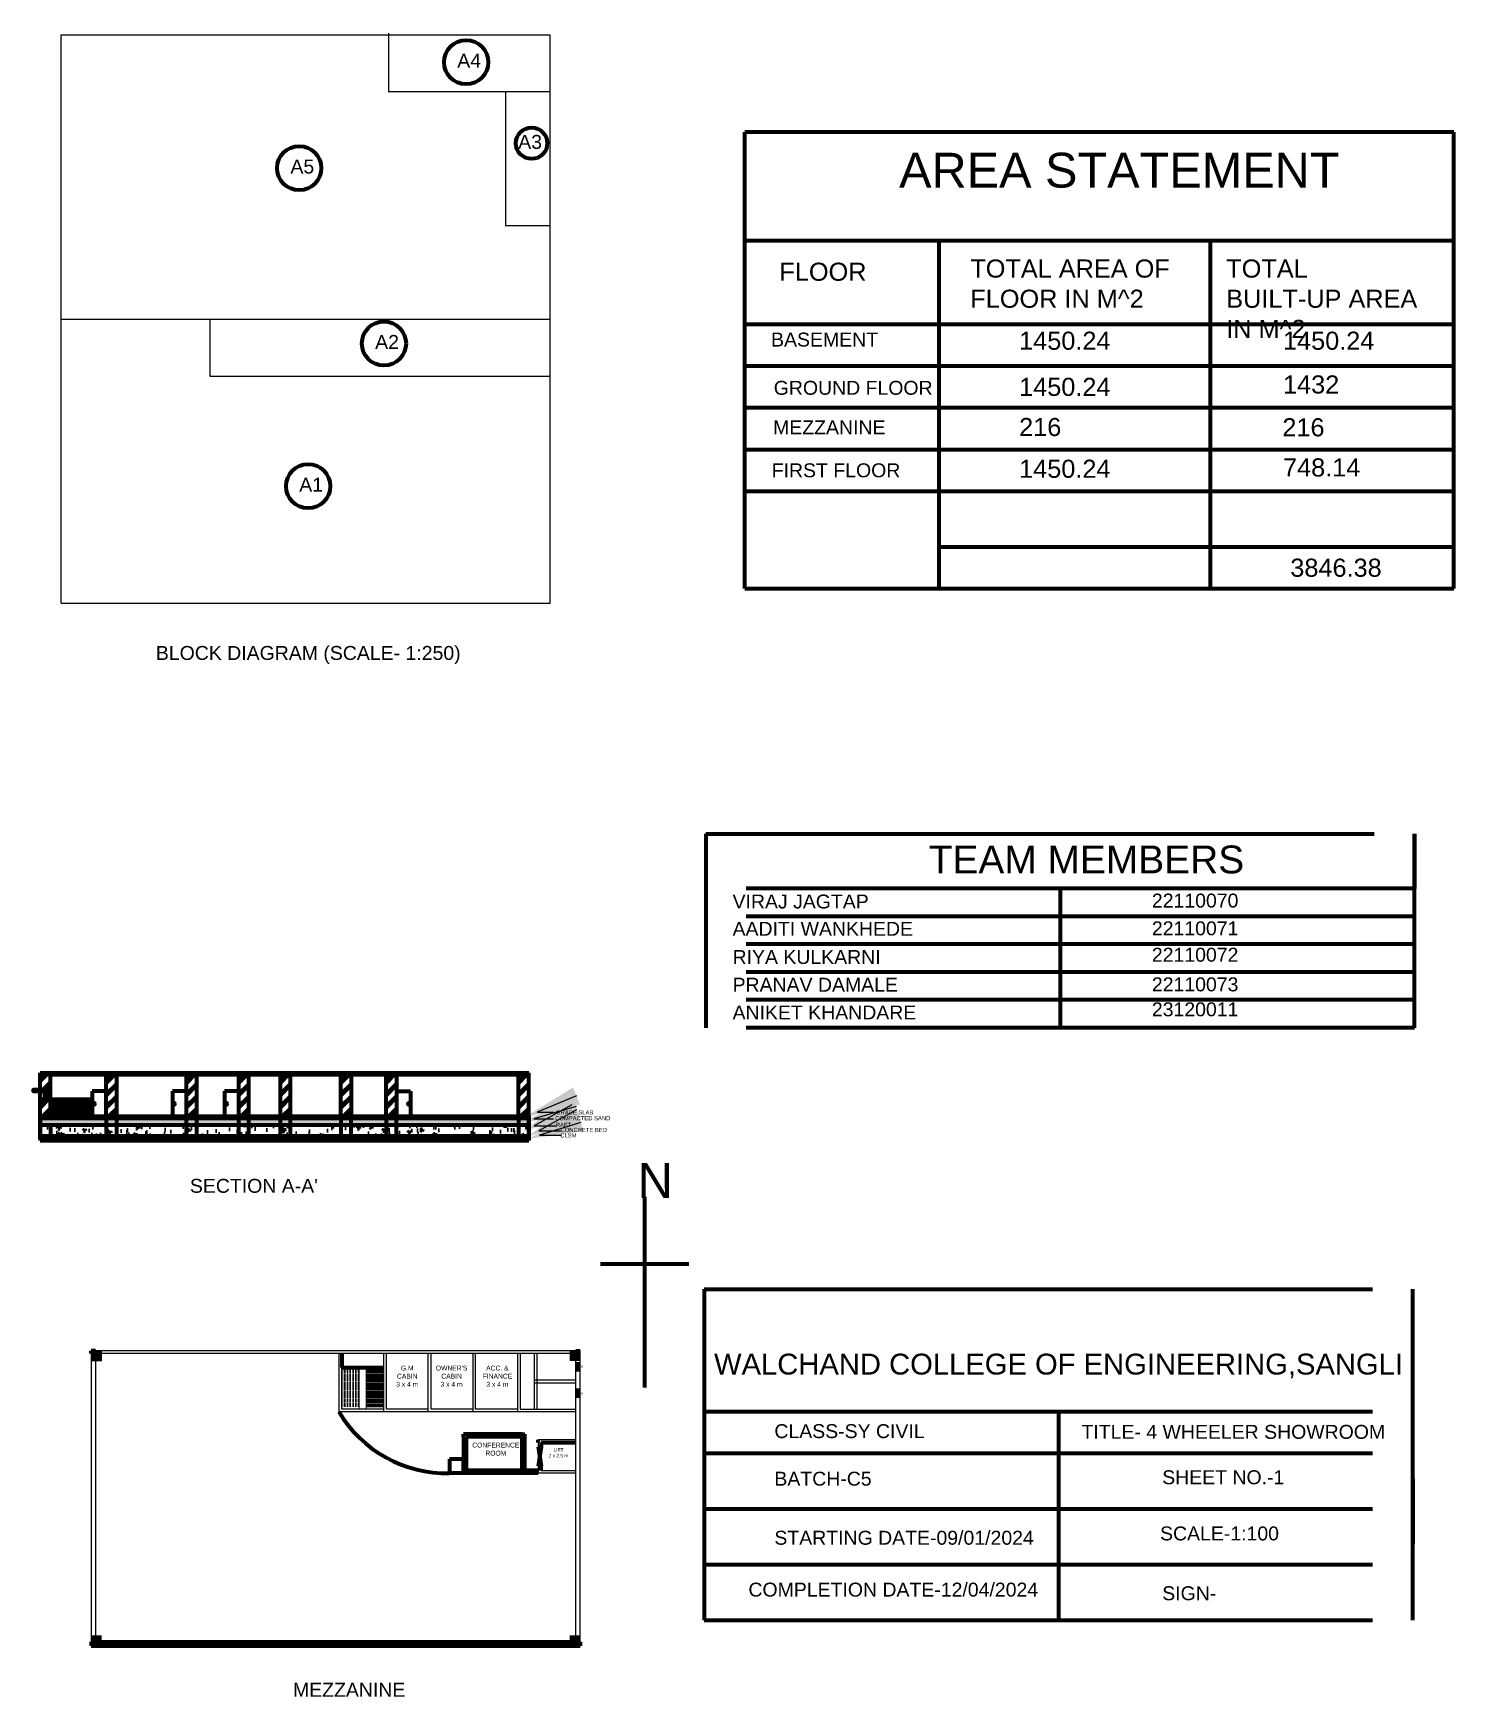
# Model space of a CAD drawing. Header units: metres. Extents: x 0 to 21654, y 0 to 22499.
# Drawn here: x 11158.1 to 11260.2, y 11230.8 to 11350.3 of the extents above; entities that cross this region are included whole.
import ezdxf
from ezdxf import colors
from ezdxf.entities.mleader import LeaderData, LeaderLine
from ezdxf.math import Vec2, Vec3

# ---------------------------------------------------------------- set-up
doc = ezdxf.new("R2010")
doc.units = ezdxf.units.M
doc.header["$PDMODE"] = 1
for name, pattern in [('ACAD_ISO02W100', [15, 12, -3]), ('ACAD_ISO08W100', [36, 24, -3, 6, -3]), ('DASHED2', [9.525, 6.35, -3.175])]:
    doc.linetypes.add(name, pattern=pattern)
doc.layers.add('column', color=30, linetype='Continuous', true_color=0xfc9803)
doc.layers.add('window', color=140, linetype='Continuous')
doc.styles.get("Standard").update_dxf_attribs({"font": 'arial.ttf'})

msp = doc.modelspace()

# ---------------------------------------------------------------- hatches: boundary and pattern name
at = {"linetype": 'ByBlock', "lineweight": 100, "ltscale": 2, "transparency": 33554664}
h = msp.add_hatch(dxfattribs=at)
h.set_pattern_fill('AR-CONC', color=256, scale=0.001)
h.set_pattern_definition([(50, (10960.44006, 11288.82556), (0.18218467, -0.01593909), [0.01905, -0.20955]), (355, (10960.44006, 11288.82556), (-0.03524342, 0.19105685), [0.01524, -0.16764058]), (100.451445, (10960.45524, 11288.82424), (0.14694125, 0.17511775), [0.01619001, -0.17809024]), (46.1842, (10960.44006, 11288.87636), (0.27107904, -0.04204233), [0.028575, -0.314325]), (96.63556, (10960.46265, 11288.87286), (0.23740413, 0.24742612), [0.02428502, -0.2671356]), (351.18415, (10960.44006, 11288.87636), (0.23740413, 0.24742612), [0.02285997, -0.25145973]), (21, (10960.46546, 11288.86366), (0.15161439, -0.1022652), [0.01905, -0.20955]), (326, (10960.46546, 11288.86366), (0.06180203, 0.18418797), [0.01524, -0.16764]), (71.451445, (10960.4781, 11288.85514), (0.21341642, 0.08192277), [0.01619001, -0.17808994]), (37.5, (10960.44006, 11288.825564), (0.003088603, 0.084555039), [0, -0.165608, 0, -0.17018, 0, -0.168275]), (7.5, (10960.44006, 11288.82556), (0.066819663, 0.100180575), [0, -0.097028, 0, -0.161798, 0, -0.064135]), (327.5, (10960.383416, 11288.825564), (0.135590595, -0.005728744), [0, -0.0635, 0, -0.19812, 0, -0.26289]), (317.5, (10960.35802, 11288.82556), (0.14812918, 0.02542649), [0, -0.08255, 0, -0.131572, 0, -0.18669])])
edge = h.paths.add_edge_path()
edge.add_line((11158.635, 11275.649), (11193.735, 11275.649))
edge.add_line((11159.385, 11275.518), (11193.735, 11275.518))
edge.add_line((11159.385, 11275.518), (11158.635, 11275.518))
at = {"linetype": 'Continuous', "lineweight": 100, "ltscale": 2, "transparency": 33554664}
h = msp.add_hatch(dxfattribs=at)
h.set_pattern_fill('JIS_LC_8A', color=256, scale=0.08)
h.set_pattern_definition([(45, (11173.30214, 11277.4238), (-0.441235, 0.441235), []), (45, (11173.38214, 11277.4238), (-0.441235, 0.441235), [])])
h.paths.add_polyline_path([(11159.402, 11275.518), (11159.394, 11274.424), (11158.644, 11274.424), (11158.652, 11275.518)])
h = msp.add_hatch(dxfattribs=at)
h.set_pattern_fill('JIS_LC_8A', color=256, scale=0.08)
h.set_pattern_definition([(45, (11178.0433, 11275.5238), (-0.441235, 0.441235), []), (45, (11178.1233, 11275.5238), (-0.441235, 0.441235), [])])
h.paths.add_polyline_path([(11164.143, 11275.518), (11164.135, 11272.524), (11163.385, 11272.524), (11163.393, 11275.518)])
h = msp.add_hatch(dxfattribs=at)
h.set_pattern_fill('JIS_LC_8A', color=256, scale=0.08)
h.set_pattern_definition([(45, (11183.7933, 11275.5238), (-0.441235, 0.441235), []), (45, (11183.8733, 11275.5238), (-0.441235, 0.441235), [])])
h.paths.add_polyline_path([(11169.893, 11275.518), (11169.885, 11272.524), (11169.135, 11272.524), (11169.143, 11275.518)])
h = msp.add_hatch(dxfattribs=at)
h.set_pattern_fill('JIS_LC_8A', color=256, scale=0.08)
h.set_pattern_definition([(45, (11187.5433, 11275.5238), (-0.441235, 0.441235), []), (45, (11187.6233, 11275.5238), (-0.441235, 0.441235), [])])
h.paths.add_polyline_path([(11173.643, 11275.518), (11173.635, 11272.524), (11172.885, 11272.524), (11172.893, 11275.518)])
h = msp.add_hatch(dxfattribs=at)
h.set_pattern_fill('JIS_LC_8A', color=256, scale=0.08)
h.set_pattern_definition([(45, (11190.52716, 11275.5238), (-0.441235, 0.441235), []), (45, (11190.60716, 11275.5238), (-0.441235, 0.441235), [])])
h.paths.add_polyline_path([(11176.627, 11275.518), (11176.619, 11272.524), (11175.869, 11272.524), (11175.877, 11275.518)])
h = msp.add_hatch(dxfattribs=at)
h.set_pattern_fill('JIS_LC_8A', color=256, scale=0.08)
h.set_pattern_definition([(45, (11194.8933, 11275.5238), (-0.441235, 0.441235), []), (45, (11194.9733, 11275.5238), (-0.441235, 0.441235), [])])
h.paths.add_polyline_path([(11180.993, 11275.518), (11180.985, 11272.524), (11180.235, 11272.524), (11180.243, 11275.518)])
h = msp.add_hatch(dxfattribs=at)
h.set_pattern_fill('JIS_LC_8A', color=256, scale=0.08)
h.set_pattern_definition([(45, (11198.1455, 11275.5238), (-0.441235, 0.441235), []), (45, (11198.2255, 11275.5238), (-0.441235, 0.441235), [])])
h.paths.add_polyline_path([(11184.245, 11275.518), (11184.238, 11272.524), (11183.488, 11272.524), (11183.495, 11275.518)])
h = msp.add_hatch(dxfattribs=at)
h.set_pattern_fill('JIS_LC_8A', color=256, scale=0.08)
h.set_pattern_definition([(45, (11207.6433, 11275.5238), (-0.441235, 0.441235), []), (45, (11207.7233, 11275.5238), (-0.441235, 0.441235), [])])
h.paths.add_polyline_path([(11193.743, 11275.518), (11193.735, 11272.524), (11192.985, 11272.524), (11192.993, 11275.518)])
h = msp.add_hatch(dxfattribs=at)
h.set_pattern_fill('JIS_LC_8A', color=256, scale=0.08)
h.set_pattern_definition([(45, (11173.2933, 11275.5238), (-0.441235, 0.441235), []), (45, (11173.3733, 11275.5238), (-0.441235, 0.441235), [])])
h.paths.add_polyline_path([(11159.393, 11273.724), (11159.385, 11272.524), (11158.635, 11272.524), (11158.643, 11273.724)])
at = {"linetype": 'Continuous', "lineweight": 100, "ltscale": 2, "transparency": 33554687}
h = msp.add_hatch(dxfattribs=at)
h.set_pattern_fill('AR-CONC', color=256, scale=0.001)
h.set_pattern_definition([(50, (10894.40516, 11311.79313), (0.18218467, -0.015939086), [0.01905, -0.20955]), (355, (10894.40516, 11311.79313), (-0.03524342, 0.19105685), [0.01524, -0.16764058]), (100.451445, (10894.42034, 11311.7918), (0.14694125, 0.17511775), [0.01619001, -0.17809024]), (46.1842, (10894.40516, 11311.84393), (0.27107904, -0.04204233), [0.028575, -0.314325]), (96.63556, (10894.42775, 11311.84043), (0.23740413, 0.24742612), [0.02428502, -0.2671356]), (351.18415, (10894.40516, 11311.84393), (0.23740413, 0.24742612), [0.02285997, -0.25145973]), (21, (10894.43056, 11311.83123), (0.15161439, -0.1022652), [0.01905, -0.20955]), (326, (10894.43056, 11311.83123), (0.06180203, 0.18418797), [0.01524, -0.16764]), (71.451445, (10894.4432, 11311.82271), (0.21341642, 0.08192277), [0.01619001, -0.17808994]), (37.5, (10894.40516, 11311.79313), (0.003088603, 0.084555039), [0, -0.165608, 0, -0.17018, 0, -0.168275]), (7.5, (10894.40516, 11311.79313), (0.066819663, 0.100180575), [0, -0.097028, 0, -0.161798, 0, -0.064135]), (327.5, (10894.348515, 11311.79313), (0.135590595, -0.005728744), [0, -0.0635, 0, -0.19812, 0, -0.26289]), (317.5, (10894.32311, 11311.79313), (0.14812918, 0.02542649), [0, -0.08255, 0, -0.131572, 0, -0.18669])])
edge = h.paths.add_edge_path()
edge.add_line((11158.635, 11272.524), (11193.735, 11272.524))
edge.add_line((11158.635, 11272.399), (11193.735, 11272.399))
h = msp.add_hatch(dxfattribs=at)
h.set_pattern_fill('AR-SAND', color=256, scale=0.0009)
h.set_pattern_definition([(37.5, (10894.405157, 11311.79313), (-0.001440028, 0.0440471914), [0, -0.0347472, 0, -0.038862, 0, -0.0371475]), (7.5, (10894.405157, 11311.79313), (0.040457095, 0.064514259), [0, -0.0187452, 0, -0.0313182, 0, -0.0120015]), (327.5, (10894.37704, 11311.79313), (0.0711893133, 0.0001293466), [0, -0.01143, 0, -0.041148, 0, -0.053721]), (317.5, (10894.37704, 11311.79313), (0.068720081, 0.020063639), [0, -0.005715, 0, -0.0269748, 0, -0.030861])])
h.paths.add_polyline_path([(11158.635, 11272.399), (11158.635, 11271.899), (11193.735, 11271.899), (11193.735, 11272.399)])
h = msp.add_hatch(dxfattribs=at)
h.set_pattern_fill('AR-CONC', color=256, scale=0.01)
h.set_pattern_definition([(50, (10894.4052, 11311.7931), (1.821847, -0.159391), [0.1905, -2.0955]), (355, (10894.4052, 11311.7931), (-0.352434, 1.910568), [0.1524, -1.676406]), (100.45144, (10894.557, 11311.7798), (1.469412, 1.751178), [0.1619, -1.780902]), (46.1842, (10894.4052, 11312.3011), (2.71079, -0.420423), [0.28575, -3.14325]), (96.6356, (10894.631, 11312.266), (2.374041, 2.474261), [0.24285, -2.671356]), (351.1842, (10894.4052, 11312.301), (2.374041, 2.47426), [0.2286, -2.514597]), (21, (10894.6592, 11312.1741), (1.516144, -1.022652), [0.1905, -2.0955]), (326, (10894.6592, 11312.1741), (0.61802, 1.84188), [0.1524, -1.6764]), (71.45144, (10894.7855, 11312.0889), (2.134164, 0.819228), [0.1619, -1.780899]), (37.5, (10894.40516, 11311.7931), (0.030886, 0.8455504), [0, -1.65608, 0, -1.7018, 0, -1.68275]), (7.5, (10894.4052, 11311.7931), (0.6681966, 1.0018057), [0, -0.97028, 0, -1.61798, 0, -0.64135]), (327.5, (10893.83874, 11311.7931), (1.355906, -0.0572874), [0, -0.635, 0, -1.9812, 0, -2.6289]), (317.5, (10893.5847, 11311.7931), (1.481292, 0.254265), [0, -0.8255, 0, -1.31572, 0, -1.8669])])
h.paths.add_polyline_path([(11158.635, 11271.899), (11158.635, 11271.099), (11193.735, 11271.099), (11193.735, 11271.899)])
h = msp.add_hatch(dxfattribs=at)
h.set_pattern_fill('AR-SAND', color=256, scale=0.001)
h.set_pattern_definition([(37.5, (10894.405157, 11311.79313), (-0.0016000313, 0.0489413237), [0, -0.038608, 0, -0.04318, 0, -0.041275]), (7.5, (10894.40516, 11311.79313), (0.044952328, 0.07168251), [0, -0.020828, 0, -0.034798, 0, -0.013335]), (327.5, (10894.373915, 11311.79313), (0.079099237, 0.0001437185), [0, -0.0127, 0, -0.04572, 0, -0.05969]), (317.5, (10894.373915, 11311.79313), (0.076355645, 0.022292932), [0, -0.00635, 0, -0.029972, 0, -0.03429])])
h.paths.add_polyline_path([(11193.735, 11271.099), (11158.635, 11271.099), (11158.635, 11270.999), (11193.735, 11270.999)])
h = msp.add_hatch(dxfattribs=at)
h.set_pattern_fill('TRIANG', color=256, scale=0.01)
h.set_pattern_definition([(60, (10894.40516, 11311.79313), (-0.047625, 0.08248892), [0.047625, -0.047625]), (120, (10894.40516, 11311.79313), (-0.09525, 5e-11), [0.047625, -0.047625]), (0, (10894.381344, 11311.834375), (0.047625, 0.08248892), [0.047625, -0.047625])])
edge = h.paths.add_edge_path()
edge.add_line((11158.635, 11270.999), (11158.635, 11270.799))
edge.add_line((11158.635, 11270.999), (11193.735, 11270.999))
edge.add_line((11158.635, 11270.799), (11193.735, 11270.799))
at = {"layer": 'column', "linetype": 'ACAD_ISO02W100', "lineweight": 100, "transparency": 33554687}
h = msp.add_hatch(color=256, dxfattribs=at)
h.dxf.hatch_style = 1
h.paths.add_polyline_path([(11163.073, 11255.688), (11162.323, 11255.688), (11162.323, 11254.938), (11163.073, 11254.938)])
h = msp.add_hatch(color=256, dxfattribs=at)
h.dxf.hatch_style = 1
h.paths.add_polyline_path([(11197.418, 11255.695), (11196.668, 11255.695), (11196.668, 11254.945), (11197.418, 11254.945)])
h = msp.add_hatch(color=256, dxfattribs=at)
h.dxf.hatch_style = 1
h.paths.add_polyline_path([(11163.061, 11235.247), (11162.311, 11235.247), (11162.311, 11234.497), (11163.061, 11234.497)])
h = msp.add_hatch(color=256, dxfattribs=at)
h.dxf.hatch_style = 1
h.paths.add_polyline_path([(11197.412, 11235.243), (11196.662, 11235.243), (11196.662, 11234.493), (11197.412, 11234.493)])

# ---------------------------------------------------------------- linework, layer by layer
for p, q in [((11160.158, 11309.38), (11160.158, 11350.18)), ((11160.158, 11350.18), (11195.258, 11350.18)), ((11183.658, 11350.302), (11183.658, 11346.102)), ((11195.258, 11309.38), (11195.258, 11350.18)), ((11195.258, 11346.102), (11183.658, 11346.102)), ((11192.058, 11346.102), (11192.058, 11343.102)), ((11192.058, 11343.102), (11192.058, 11336.502)), ((11192.058, 11336.502), (11195.258, 11336.502)), ((11160.158, 11329.78), (11195.258, 11329.78)), ((11170.856, 11325.664), (11170.856, 11329.78)), ((11174.056, 11325.664), (11170.856, 11325.664)), ((11178.256, 11325.664), (11174.056, 11325.664)), ((11181.456, 11325.664), (11178.247, 11325.664)), ((11184.658, 11325.664), (11181.448, 11325.664)), ((11187.858, 11325.664), (11184.658, 11325.664)), ((11191.058, 11325.664), (11187.858, 11325.664)), ((11195.258, 11325.664), (11191.058, 11325.664)), ((11195.258, 11325.664), (11192.758, 11325.664)), ((11160.158, 11309.38), (11195.258, 11309.38)), ((11197.111, 11255.692), (11162.611, 11255.692)), ((11197.411, 11234.792), (11197.411, 11255.692)), ((11162.311, 11255.492), (11162.311, 11234.792)), ((11162.611, 11255.492), (11162.611, 11234.792)), ((11197.111, 11255.492), (11162.611, 11255.492)), ((11197.111, 11255.492), (11162.611, 11255.492)), ((11180.11, 11251.292), (11180.11, 11255.492)), ((11180.31, 11251.492), (11180.31, 11255.492)), ((11183.311, 11251.292), (11183.311, 11255.492)), ((11183.511, 11251.492), (11183.511, 11255.492)), ((11186.511, 11251.292), (11186.511, 11255.492)), ((11186.711, 11251.492), (11186.711, 11255.492)), ((11189.711, 11255.492), (11189.711, 11251.292)), ((11189.911, 11251.492), (11189.911, 11255.492)), ((11192.911, 11255.492), (11192.911, 11251.292)), ((11193.111, 11255.492), (11193.111, 11251.492)), ((11194.111, 11255.492), (11194.111, 11251.492)), ((11194.111, 11255.492), (11194.111, 11253.492)), ((11194.311, 11255.492), (11194.311, 11251.492)), ((11197.111, 11234.792), (11197.111, 11255.492)), ((11197.111, 11234.792), (11197.111, 11255.492)), ((11197.411, 11234.792), (11197.411, 11254.745)), ((11194.111, 11253.592), (11197.111, 11253.592)), ((11194.111, 11253.592), (11197.111, 11253.592)), ((11194.111, 11253.592), (11197.111, 11253.592)), ((11194.111, 11253.392), (11197.111, 11253.392)), ((11183.31, 11251.292), (11180.1, 11251.292)), ((11183.31, 11251.492), (11180.31, 11251.492)), ((11186.511, 11251.292), (11183.302, 11251.292)), ((11186.511, 11251.492), (11183.511, 11251.492)), ((11189.711, 11251.292), (11186.511, 11251.292)), ((11189.711, 11251.492), (11186.711, 11251.492)), ((11192.911, 11251.292), (11189.711, 11251.292)), ((11192.911, 11251.492), (11189.911, 11251.492)), ((11197.111, 11251.292), (11192.911, 11251.292)), ((11193.111, 11251.492), (11197.111, 11251.492)), ((11197.111, 11251.292), (11194.611, 11251.292)), ((11197.111, 11249.292), (11194.411, 11249.292)), ((11194.411, 11249.092), (11194.411, 11248.792)), ((11194.611, 11249.092), (11194.611, 11248.792)), ((11194.411, 11247.392), (11194.411, 11246.892)), ((11194.611, 11247.392), (11194.611, 11247.092)), ((11197.111, 11246.892), (11194.411, 11246.892)), ((11194.611, 11247.092), (11197.111, 11247.092))]:
    msp.add_line(p, q)
at = {"linetype": 'Continuous', "lineweight": 100, "ltscale": 2}
for p, q in [((11209.257, 11310.422), (11209.257, 11343.206)), ((11260.163, 11343.206), (11209.257, 11343.206)), ((11260.163, 11310.422), (11260.163, 11343.206)), ((11209.257, 11335.422), (11260.163, 11335.422)), ((11223.179, 11335.422), (11223.179, 11310.422)), ((11242.702, 11310.422), (11242.702, 11335.422)), ((11209.257, 11329.422), (11260.163, 11329.422)), ((11209.257, 11326.422), (11260.163, 11326.422)), ((11209.257, 11323.422), (11260.163, 11323.422)), ((11209.257, 11320.422), (11260.163, 11320.422)), ((11209.257, 11317.422), (11260.163, 11317.422)), ((11223.179, 11313.422), (11260.163, 11313.422)), ((11209.257, 11310.422), (11260.163, 11310.422)), ((11159.394, 11274.424), (11158.644, 11274.424)), ((11158.969, 11274.324), (11158.969, 11273.724)), ((11159.069, 11274.324), (11159.069, 11273.724)), ((11162.385, 11273.724), (11159.385, 11273.724)), ((11162.385, 11273.524), (11159.385, 11273.524)), ((11159.585, 11272.524), (11159.585, 11273.724)), ((11159.785, 11272.524), (11159.785, 11273.724)), ((11159.985, 11272.524), (11159.985, 11273.724)), ((11160.185, 11272.524), (11160.185, 11273.724)), ((11160.385, 11272.524), (11160.385, 11273.724)), ((11160.585, 11272.524), (11160.585, 11273.724)), ((11160.785, 11272.524), (11160.785, 11273.724)), ((11160.985, 11272.524), (11160.985, 11273.724)), ((11161.185, 11272.524), (11161.185, 11273.724)), ((11161.385, 11272.524), (11161.385, 11273.724)), ((11161.585, 11272.524), (11161.585, 11273.724)), ((11161.785, 11272.524), (11161.785, 11273.724)), ((11161.985, 11272.524), (11161.985, 11273.724)), ((11162.185, 11272.524), (11162.185, 11273.724)), ((11162.385, 11274.336), (11162.385, 11272.524)), ((11163.385, 11274.336), (11162.385, 11274.336)), ((11168.135, 11274.336), (11168.135, 11272.524)), ((11169.135, 11274.336), (11168.135, 11274.336)), ((11171.885, 11274.336), (11171.885, 11272.524)), ((11172.885, 11274.336), (11171.885, 11274.336)), ((11184.242, 11274.336), (11185.242, 11274.336)), ((11185.242, 11274.336), (11185.242, 11272.524)), ((11158.635, 11272.524), (11158.635, 11272.399)), ((11158.635, 11272.524), (11158.635, 11272.399)), ((11158.635, 11272.461), (11158.635, 11270.899)), ((11158.635, 11272.399), (11193.735, 11272.399)), ((11158.635, 11272.399), (11158.635, 11271.599)), ((11158.635, 11272.399), (11158.635, 11271.599)), ((11158.635, 11272.399), (11158.635, 11271.599)), ((11158.635, 11270.899), (11158.635, 11272.399)), ((11158.635, 11272.399), (11158.635, 11271.899)), ((11162.385, 11273.324), (11159.385, 11273.324)), ((11162.385, 11273.124), (11159.385, 11273.124)), ((11162.385, 11272.924), (11159.385, 11272.924)), ((11162.385, 11272.724), (11159.385, 11272.724)), ((11163.385, 11272.524), (11163.385, 11271.099)), ((11164.135, 11271.099), (11164.135, 11272.524)), ((11169.135, 11272.524), (11169.135, 11271.099)), ((11169.885, 11271.099), (11169.885, 11272.524)), ((11172.885, 11272.524), (11172.885, 11271.099)), ((11173.635, 11271.099), (11173.635, 11272.524)), ((11175.869, 11272.524), (11175.869, 11271.099)), ((11176.619, 11271.099), (11176.619, 11272.524)), ((11180.235, 11272.524), (11180.235, 11271.099)), ((11180.985, 11271.099), (11180.985, 11272.524)), ((11183.488, 11272.524), (11183.488, 11271.099)), ((11184.238, 11271.099), (11184.238, 11272.524)), ((11192.985, 11272.524), (11192.985, 11271.099)), ((11193.735, 11272.399), (11193.235, 11272.399)), ((11193.735, 11271.099), (11193.735, 11272.524)), ((11193.735, 11272.399), (11193.735, 11271.899)), ((11193.735, 11272.399), (11193.735, 11271.899)), ((11193.735, 11271.899), (11158.635, 11271.899)), ((11158.635, 11271.899), (11158.635, 11271.099)), ((11158.635, 11271.099), (11193.735, 11271.099)), ((11158.635, 11271.099), (11158.635, 11270.999)), ((11193.735, 11271.099), (11158.635, 11271.099)), ((11159.385, 11271.899), (11159.385, 11271.099)), ((11193.735, 11271.899), (11193.735, 11271.099)), ((11193.735, 11271.099), (11193.735, 11270.999)), ((11193.735, 11270.999), (11193.735, 11271.099)), ((11158.635, 11270.589), (11158.633, 11270.589)), ((11193.735, 11270.999), (11158.635, 11270.999)), ((11158.635, 11270.999), (11158.635, 11270.799)), ((11158.635, 11270.999), (11193.735, 11270.999)), ((11158.635, 11270.799), (11193.735, 11270.799)), ((11193.735, 11270.999), (11193.735, 11270.799))]:
    msp.add_line(p, q, dxfattribs=at)
at = {"linetype": 'ACAD_ISO08W100', "lineweight": 100, "ltscale": 2}
for p, q in [((11206.449, 11292.812), (11206.449, 11278.879)), ((11206.449, 11292.812), (11257.355, 11292.812)), ((11257.355, 11278.879), (11257.355, 11292.812)), ((11257.355, 11292.812), (11257.355, 11288.879)), ((11257.355, 11288.879), (11206.449, 11288.879)), ((11231.902, 11288.879), (11231.902, 11278.879)), ((11257.355, 11286.879), (11206.449, 11286.879)), ((11257.355, 11284.879), (11206.449, 11284.879)), ((11257.355, 11282.879), (11206.449, 11282.879)), ((11257.355, 11280.879), (11206.449, 11280.879)), ((11257.355, 11278.879), (11206.449, 11278.879)), ((11202.065, 11253.051), (11202.065, 11266.736)), ((11198.895, 11261.93), (11205.234, 11261.93)), ((11206.328, 11260.104), (11206.328, 11236.329)), ((11206.328, 11260.104), (11257.234, 11260.104)), ((11206.328, 11260.104), (11206.328, 11251.329)), ((11257.234, 11236.329), (11257.234, 11260.104)), ((11206.328, 11251.329), (11257.234, 11251.329)), ((11206.328, 11251.329), (11206.328, 11246.508)), ((11231.781, 11251.329), (11231.781, 11236.329)), ((11206.328, 11248.329), (11257.234, 11248.329)), ((11257.234, 11246.508), (11257.234, 11241.79)), ((11206.328, 11244.329), (11257.234, 11244.329)), ((11206.328, 11241.79), (11206.328, 11237.171)), ((11206.328, 11240.329), (11257.234, 11240.329)), ((11257.234, 11237.171), (11257.234, 11240.495)), ((11206.328, 11236.329), (11257.234, 11236.329))]:
    msp.add_line(p, q, dxfattribs=at)
at = {"linetype": 'ByBlock', "lineweight": 100, "ltscale": 2}
for p, q in [((11158.635, 11272.524), (11158.635, 11275.649)), ((11158.635, 11275.649), (11193.735, 11275.649)), ((11159.385, 11275.518), (11158.635, 11275.518)), ((11159.385, 11272.524), (11159.385, 11275.518)), ((11159.385, 11275.518), (11193.735, 11275.518)), ((11163.385, 11272.524), (11163.385, 11275.524)), ((11164.135, 11272.524), (11164.135, 11275.524)), ((11164.135, 11275.518), (11169.135, 11275.518)), ((11169.135, 11275.518), (11169.135, 11272.524)), ((11169.885, 11272.524), (11169.885, 11275.518)), ((11169.885, 11275.518), (11172.885, 11275.518)), ((11172.885, 11275.518), (11172.885, 11272.524)), ((11173.635, 11272.524), (11173.635, 11275.518)), ((11173.635, 11275.518), (11175.869, 11275.518)), ((11175.869, 11275.518), (11175.869, 11272.524)), ((11176.619, 11272.524), (11176.619, 11275.518)), ((11180.235, 11272.524), (11180.235, 11275.518)), ((11192.985, 11275.518), (11180.985, 11275.518)), ((11183.488, 11275.518), (11180.985, 11275.518)), ((11180.985, 11275.518), (11180.985, 11272.524)), ((11183.488, 11272.524), (11183.488, 11275.518)), ((11192.985, 11275.518), (11184.238, 11275.518)), ((11184.238, 11275.518), (11184.238, 11272.524)), ((11192.985, 11272.524), (11192.985, 11275.649)), ((11193.735, 11272.524), (11193.735, 11275.649)), ((11159.385, 11273.724), (11158.635, 11273.724)), ((11158.635, 11272.524), (11193.735, 11272.524)), ((11158.635, 11272.524), (11158.635, 11272.399)), ((11158.635, 11272.399), (11158.635, 11272.524)), ((11159.385, 11272.524), (11163.385, 11272.524)), ((11159.385, 11272.524), (11163.385, 11272.524)), ((11159.385, 11272.524), (11159.385, 11272.399)), ((11169.135, 11272.524), (11169.885, 11272.524)), ((11172.885, 11272.524), (11173.635, 11272.524)), ((11175.869, 11272.524), (11176.619, 11272.524)), ((11180.985, 11272.524), (11180.235, 11272.524)), ((11184.238, 11272.524), (11183.488, 11272.524)), ((11193.735, 11272.524), (11193.735, 11272.224)), ((11162.311, 11255.492), (11162.311, 11255.692)), ((11162.611, 11255.692), (11162.311, 11255.692)), ((11197.111, 11255.692), (11197.411, 11255.692)), ((11180.31, 11255.492), (11180.31, 11254.492)), ((11180.31, 11254.492), (11183.311, 11254.492)), ((11182.061, 11254.192), (11183.311, 11254.192)), ((11182.061, 11253.892), (11183.311, 11253.892)), ((11182.061, 11253.592), (11183.311, 11253.592)), ((11182.061, 11253.292), (11183.311, 11253.292)), ((11182.061, 11252.992), (11183.311, 11252.992)), ((11182.061, 11252.692), (11183.311, 11252.692)), ((11182.061, 11252.392), (11183.311, 11252.392)), ((11182.061, 11252.092), (11183.311, 11252.092)), ((11182.061, 11251.792), (11183.311, 11251.792)), ((11189.047, 11249.509), (11189.047, 11249.709)), ((11189.247, 11249.709), (11189.047, 11249.709)), ((11193.247, 11249.709), (11189.247, 11249.709)), ((11193.247, 11249.709), (11193.447, 11249.709)), ((11193.447, 11249.509), (11193.447, 11249.709)), ((11189.047, 11249.509), (11189.047, 11246.892)), ((11193.247, 11249.509), (11189.247, 11249.509)), ((11189.247, 11249.509), (11189.247, 11246.892)), ((11193.247, 11246.892), (11193.247, 11249.509)), ((11193.447, 11246.892), (11193.447, 11249.509)), ((11194.411, 11249.092), (11194.411, 11249.292)), ((11194.611, 11248.792), (11194.411, 11248.792)), ((11194.411, 11248.792), (11194.611, 11247.392)), ((11194.611, 11248.792), (11194.411, 11247.392)), ((11194.611, 11249.092), (11197.111, 11249.092)), ((11194.611, 11249.092), (11194.611, 11248.792)), ((11189.047, 11247.892), (11188.047, 11247.892)), ((11188.047, 11247.892), (11188.047, 11246.892)), ((11189.047, 11246.892), (11189.047, 11247.892)), ((11189.247, 11246.892), (11189.247, 11247.892)), ((11194.611, 11247.392), (11194.411, 11247.392)), ((11194.611, 11247.092), (11194.611, 11247.392)), ((11194.411, 11246.892), (11188.047, 11246.892)), ((11194.411, 11247.092), (11189.047, 11247.092)), ((11162.311, 11234.792), (11197.411, 11234.792)), ((11162.311, 11234.792), (11162.311, 11234.492)), ((11162.311, 11234.492), (11197.411, 11234.492)), ((11197.411, 11234.792), (11197.411, 11234.492))]:
    msp.add_line(p, q, dxfattribs=at)
at = {"lineweight": 0, "ltscale": 2}
for p, q in [((11181.561, 11254.492), (11181.561, 11251.492)), ((11182.061, 11254.492), (11182.061, 11251.492))]:
    msp.add_line(p, q, dxfattribs=at)
at = {"linetype": 'DASHED2', "lineweight": 100, "ltscale": 0.01}
for p, q in [((11181.561, 11254.192), (11180.31, 11254.192)), ((11181.561, 11253.892), (11180.31, 11253.892)), ((11181.561, 11253.592), (11180.31, 11253.592)), ((11181.561, 11253.292), (11180.31, 11253.292)), ((11181.561, 11252.992), (11180.31, 11252.992)), ((11181.561, 11252.692), (11180.31, 11252.692)), ((11181.561, 11252.392), (11180.31, 11252.392)), ((11181.561, 11252.092), (11180.31, 11252.092)), ((11181.561, 11251.792), (11180.31, 11251.792))]:
    msp.add_line(p, q, dxfattribs=at)
at = {"linetype": 'Continuous', "lineweight": 100, "ltscale": 2}
msp.add_lwpolyline([(11158.144, 11274.424), (11158.644, 11274.424), (11158.144, 11274.424), (11158.144, 11274.324), (11158.644, 11274.324), (11159.394, 11274.324)], dxfattribs=at)
msp.add_lwpolyline([(11158.969, 11274.324), (11158.969, 11273.724)], close=True, dxfattribs=at)
at = {"linetype": 'ByBlock', "lineweight": 100, "ltscale": 2}
for centre, radius in [((11189.23, 11348.221), 1.585), ((11193.932, 11342.404), 1.128), ((11177.248, 11340.619), 1.585), ((11183.333, 11328.021), 1.585), ((11177.882, 11317.771), 1.585), ((11162.513, 11273.43), 0.0712), ((11168.263, 11273.43), 0.0712), ((11172.013, 11273.43), 0.0712), ((11185.114, 11273.43), 0.0712)]:
    msp.add_circle(centre, radius, dxfattribs=at)
msp.add_arc((11187.855, 11255.921), 9.031, 210.83161, 271.21587, dxfattribs=at)
at = {"linetype": 'ByBlock', "lineweight": 100}
for p in [(11181.561, 11254.192), (11181.561, 11253.892), (11181.561, 11253.592), (11181.561, 11253.292), (11182.061, 11254.192), (11182.061, 11253.892), (11182.061, 11253.592), (11182.061, 11253.292), (11181.561, 11252.992), (11181.561, 11252.692), (11181.561, 11252.392), (11181.561, 11252.092), (11182.061, 11252.992), (11182.061, 11252.692), (11182.061, 11252.392), (11182.061, 11252.092), (11181.561, 11251.792), (11182.061, 11251.792)]:
    msp.add_point(p, dxfattribs=at)
at = {"layer": 'window', "linetype": 'Continuous', "lineweight": 100, "ltscale": 2}
for p, q in [((11197.111, 11254.745), (11197.411, 11254.745)), ((11197.111, 11254.345), (11197.411, 11254.345)), ((11197.261, 11254.745), (11197.251, 11254.745)), ((11197.251, 11254.745), (11197.251, 11254.345)), ((11197.261, 11254.745), (11197.271, 11254.745)), ((11197.271, 11254.745), (11197.271, 11254.345)), ((11197.111, 11252.858), (11197.411, 11252.858)), ((11197.111, 11252.458), (11197.411, 11252.458)), ((11197.261, 11252.858), (11197.251, 11252.858)), ((11197.251, 11252.858), (11197.251, 11252.458)), ((11197.261, 11252.858), (11197.271, 11252.858)), ((11197.271, 11252.858), (11197.271, 11252.458))]:
    msp.add_line(p, q, dxfattribs=at)

# ---------------------------------------------------------------- texts
at = {"linetype": 'ByBlock', "lineweight": 100, "ltscale": 2, "char_height": 1, "attachment_point": 1}
for s, width, insert in [('A4', 1.33105, (11188.596, 11348.833)), ('A3', 0.80732, (11192.975, 11343.002)), ('A5', 1.33105, (11176.614, 11341.231)), ('A2', 1.33105, (11182.699, 11328.633)), ('A1', 1.33105, (11177.248, 11318.383)), ('BLOCK DIAGRAM (SCALE- 1:250) ', 23.98583, (11166.949, 11306.3)), ("SECTION A-A'", 23.98583, (11169.395, 11268.032)), ('MEZZANINE', 23.98583, (11176.797, 11231.842))]:
    msp.add_mtext_dynamic_manual_height_columns(s, width=width, gutter_width=12.5, heights=[0], dxfattribs=dict(at, insert=insert))
at = {"linetype": 'Continuous', "lineweight": 100, "ltscale": 2, "attachment_point": 1}
for s, width, gutter_width, heights, insert, char_height in [('AREA STATEMENT', 36.80222, 12.5, [0], (11220.329, 11341.721), 2.5), ('FLOOR', 8.04255, 12.5, [0], (11211.732, 11333.827), 1.3), ('TOTAL AREA OF FLOOR IN M^ 2', 14.55318, 12.5, [0], (11225.443, 11334.056), 1.3), ('TOTAL BUILT-UP AREA IN M^ 2', 14.55318, 12.5, [0], (11243.826, 11334.056), 1.3), ('BASEMENT', 3.69509, 12.5, [0], (11211.135, 11328.806), 1), ('1450.24', 6.97485, 12.5, [0], (11228.948, 11328.873), 1.3), ('1450.24', 6.97485, 12.5, [0], (11247.9, 11328.873), 1.3), ('GROUND FLOOR ', 11.52337, 12.5, [0], (11211.327, 11325.34), 1), ('1450.24', 6.97485, 12.5, [0], (11228.948, 11325.558), 1.3), ('1432', 6.97485, 12.5, [0], (11247.902, 11325.731), 1.3), ('MEZZANINE', 3.69509, 12.5, [0], (11211.279, 11322.506), 1), ('216', 6.97485, 12.5, [0], (11228.948, 11322.675), 1.3), ('216', 6.97485, 12.5, [0], (11247.854, 11322.656), 1.3), ('FIRST FLOOR ', 9.79442, 12.5, [0], (11211.183, 11319.416), 1), ('1450.24', 6.97485, 12.5, [0], (11228.948, 11319.677), 1.3), ('748.14', 6.97485, 12.5, [0], (11247.902, 11319.773), 1.3), ('3846.38', 6.97485, 12.5, [0], (11248.425, 11312.573), 1.3), ('COMPACTED SAND', 13.83577, 0, [3.441], (11195.628, 11272.539), 0.3), ('GRADE SLAB', 13.83577, 0, [3.441], (11195.691, 11272.961), 0.3), ('RAFT', 13.83577, 0, [3.441], (11195.675, 11272.059), 0.3), ('CLSM', 13.83577, 0, [3.441], (11196.004, 11271.305), 0.3), ('CONCRETE BED', 13.83577, 0, [3.441], (11196.016, 11271.697), 0.3), ('{\\C0;V}', 0.14325, 12.5, [0], (11197.464, 11254.633), 0.175), ('{\\C0;V}', 0.14325, 12.5, [0], (11197.464, 11252.698), 0.175)]:
    msp.add_mtext_dynamic_manual_height_columns(s, width=width, gutter_width=gutter_width, heights=heights, dxfattribs=dict(at, insert=insert, char_height=char_height))
at = {"linetype": 'ACAD_ISO08W100', "lineweight": 100, "ltscale": 2, "attachment_point": 1}
for s, width, insert, char_height in [('TEAM MEMBERS', 29.32536, (11222.453, 11291.97), 2), ('VIRAJ JAGTAP', 34.76134, (11208.369, 11288.449), 1), ('22110070', 34.76134, (11238.484, 11288.518), 1), ('AADITI WANKHEDE', 34.76134, (11208.369, 11286.49), 1), ('22110071', 34.76134, (11238.484, 11286.523), 1), ('RIYA KULKARNI', 34.76134, (11208.369, 11284.465), 1), ('22110072', 34.76134, (11238.484, 11284.629), 1), ('PRANAV DAMALE', 34.76134, (11208.369, 11282.474), 1), ('22110073', 34.76134, (11238.484, 11282.499), 1), ('23120011', 34.76134, (11238.484, 11280.707), 1), ('ANIKET KHANDARE', 34.76134, (11208.369, 11280.482), 1), ('N', 2.15066, (11201.556, 11269.168), 2.5), ('WALCHAND COLLEGE OF ENGINEERING,SANGLI', 76.6949, (11207.038, 11255.48), 1.5), ('CLASS-SY CIVIL', 33.30042, (11211.372, 11250.415), 1), ('TITLE- 4 WHEELER SHOWROOM', 33.30042, (11233.428, 11250.363), 1), ('BATCH-C5', 33.30042, (11211.372, 11247.001), 1), ('SHEET NO.-1', 33.30042, (11239.226, 11247.104), 1), ('STARTING DATE-09/01/2024', 33.30042, (11211.372, 11242.759), 1), ('SCALE-1:100', 33.30042, (11239.071, 11243.069), 1), ('COMPLETION DATE-12/04/2024', 33.30042, (11209.508, 11239.034), 1), ('SIGN-', 33.30042, (11239.226, 11238.775), 1)]:
    msp.add_mtext_dynamic_manual_height_columns(s, width=width, gutter_width=12.5, heights=[0], dxfattribs=dict(at, insert=insert, char_height=char_height))
at = {"attachment_point": 1}
for s, width, insert, char_height in [('\\pxqc;{\\fArtifakt Element Medium|b0|i0|c0|p34;G.M\\PCABIN\\P3 x 4 m}', 1.83177, (11184.087, 11254.621), 0.35), ("\\pxqc;{\\fArtifakt Element Medium|b0|i0|c0|p34;OWNER'S \\PCABIN\\P3 x 4 m}", 1.83177, (11187.273, 11254.621), 0.35), ('\\pxqc;{\\fArtifakt Element Medium|b0|i0|c0|p34;ACC. & FINANCE \\P3 x 4 m}', 1.83177, (11190.563, 11254.621), 0.35), ('\\pxqc;{\\fArtifakt Element Medium|b0|i0|c0|p34;CONFERENCE ROOM}', 1.83177, (11190.449, 11249.09), 0.35), ('\\pxqc;{\\fArtifakt Element Medium|b0|i0|c0|p34;LIFT\\P2 x 2.5 m}', 1.61733, (11195.059, 11248.695), 0.25)]:
    msp.add_mtext_dynamic_manual_height_columns(s, width=width, gutter_width=12.5, heights=[0], dxfattribs=dict(at, insert=insert, char_height=char_height))

# ---------------------------------------------------------------- leaders
at = {"linetype": 'Continuous', "lineweight": 100, "ltscale": 2}
ml = msp.add_multileader_mtext('Standard', dxfattribs=at)
ml.set_content('', color=256)
ml.set_leader_properties()
ml.build(insert=Vec2(0, 0))
ctx = ml.context
ctx.base_point, ctx.plane_origin = Vec3(11195.534, 11272.824), Vec3(11193.458, 11272.468)
notes = []
notes.append((ctx, [(0, (1, 1, 0), (11194.326, 11272.824), (1, 0), 1.207, [(0, [(11193.458, 11272.468)], 0, [])])]))
ctx.mtext.insert, ctx.mtext.flow_direction = Vec3(11197.534, 11274.824), 5
ml = msp.add_multileader_mtext('Standard', dxfattribs=at)
ml.set_content('', color=256)
ml.set_leader_properties()
ml.build(insert=Vec2(0, 0))
ctx = ml.context
ctx.base_point, ctx.plane_origin = Vec3(11195.51, 11272.348), Vec3(11193.293, 11272.109)
notes.append((ctx, [(0, (1, 1, 0), (11194.103, 11272.348), (1, 0), 1.407, [(0, [(11193.293, 11272.109)], 0, [])])]))
ctx.mtext.insert, ctx.mtext.flow_direction = Vec3(11197.51, 11274.348), 5
ml = msp.add_multileader_mtext('Standard', dxfattribs=at)
ml.set_content('', color=256)
ml.set_leader_properties()
ml.build(insert=Vec2(0, 0))
ctx = ml.context
ctx.base_point, ctx.plane_origin = Vec3(11195.684, 11271.847), Vec3(11193.323, 11271.41)
notes.append((ctx, [(0, (1, 1, 0), (11194.112, 11271.847), (1, 0), 1.572, [(0, [(11193.323, 11271.41)], 0, [])])]))
ctx.mtext.insert, ctx.mtext.flow_direction = Vec3(11197.684, 11273.847), 5
ml = msp.add_multileader_mtext('Standard', dxfattribs=at)
ml.set_content('', color=256)
ml.set_leader_properties()
ml.build(insert=Vec2(0, 0))
ctx = ml.context
ctx.base_point, ctx.plane_origin = Vec3(11196.025, 11271.485), Vec3(11193.664, 11271.048)
notes.append((ctx, [(0, (1, 1, 0), (11194.453, 11271.485), (1, 0), 1.572, [(0, [(11193.664, 11271.048)], 0, [])])]))
ctx.mtext.insert, ctx.mtext.flow_direction = Vec3(11198.025, 11273.485), 5
ml = msp.add_multileader_mtext('Standard', dxfattribs=at)
ml.set_content('', color=256)
ml.set_leader_properties()
ml.build(insert=Vec2(0, 0))
ctx = ml.context
ctx.base_point, ctx.plane_origin = Vec3(11196.086, 11271.166), Vec3(11193.651, 11270.899)
notes.append((ctx, [(0, (1, 1, 0), (11194.513, 11271.166), (1, 0), 1.572, [(0, [(11193.651, 11270.899)], 0, [])])]))
ctx.mtext.insert, ctx.mtext.flow_direction = Vec3(11198.086, 11273.166), 5
for ctx, leaders in notes:
    for number, flags, end, landing, length, lines in leaders:
        leader = LeaderData()
        leader.index, (leader.has_last_leader_line, leader.has_dogleg_vector, leader.attachment_direction) = number, flags
        leader.last_leader_point, leader.dogleg_vector, leader.dogleg_length = Vec3(end), Vec3(landing), length
        for number, points, colour, breaks in lines:
            line = LeaderLine()
            line.index, line.vertices, line.color, line.breaks = number, Vec3.list(points), colors.encode_raw_color(colour), breaks
            leader.lines.append(line)
        ctx.leaders.append(leader)

doc.saveas('drawing.dxf')
